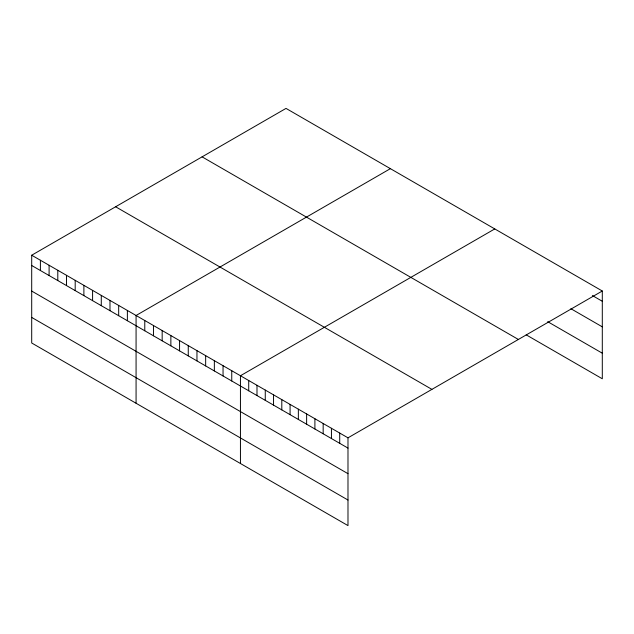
<?xml version="1.0" encoding="UTF-8"?>
<svg xmlns="http://www.w3.org/2000/svg" width="634" height="634" viewBox="0 0 634 634"><rect width="100%" height="100%" fill="white"/><g stroke="black" fill="none" stroke-linecap="round" stroke-linejoin="round"><path stroke-width="0.95" d="M31.7 255.225L347.987 437.832L347.987 525.602L31.7 342.994L31.7 255.225L286.013 108.398L602.3 291.006L602.3 378.775L526.196 334.839M390.386 168.66L136.072 315.486L136.072 403.256M494.766 228.922L240.444 375.748L240.444 463.517M347.987 437.832L602.3 291.006M592.37 295.539L602.3 301.269M570.869 308.695L602.3 326.843M547.705 321.676L602.3 353.201M202.088 156.852L518.374 339.459M115.626 206.771L431.912 389.379M31.7 265.495L347.987 448.095M31.7 291.069L347.987 473.677M31.7 317.42L347.987 500.028M339.713 433.054L339.713 443.325M331.439 428.283L331.439 438.546M323.166 423.504L323.166 433.767M314.9 418.725L314.9 428.996M306.626 413.954L306.626 424.217M298.352 409.176L298.352 419.439M290.079 404.397L290.079 414.668M281.805 399.626L281.805 409.889M273.539 394.847L273.539 405.118M265.266 390.076L265.266 400.339M256.992 385.298L256.992 395.561M248.718 380.519L248.718 390.79M231.751 370.724L231.751 380.986M223.049 365.699L223.049 375.97M214.355 360.683L214.355 370.945M205.654 355.658L205.654 365.921M196.96 350.634L196.96 360.904M188.258 345.617L188.258 355.88M179.565 340.593L179.565 350.864M170.863 335.576L170.863 345.839M162.169 330.552L162.169 340.815M153.468 325.527L153.468 335.798M144.774 320.511L144.774 330.774M127.379 310.462L127.379 320.733M118.677 305.445L118.677 315.708M109.983 300.421L109.983 310.684M101.281 295.396L101.281 305.667M92.588 290.38L92.588 300.643M83.886 285.355L83.886 295.618M75.192 280.331L75.192 290.602M66.491 275.314L66.491 285.577M57.797 270.29L57.797 280.561M49.095 265.266L49.095 275.536M40.402 260.249L40.402 270.512"/></g></svg>
